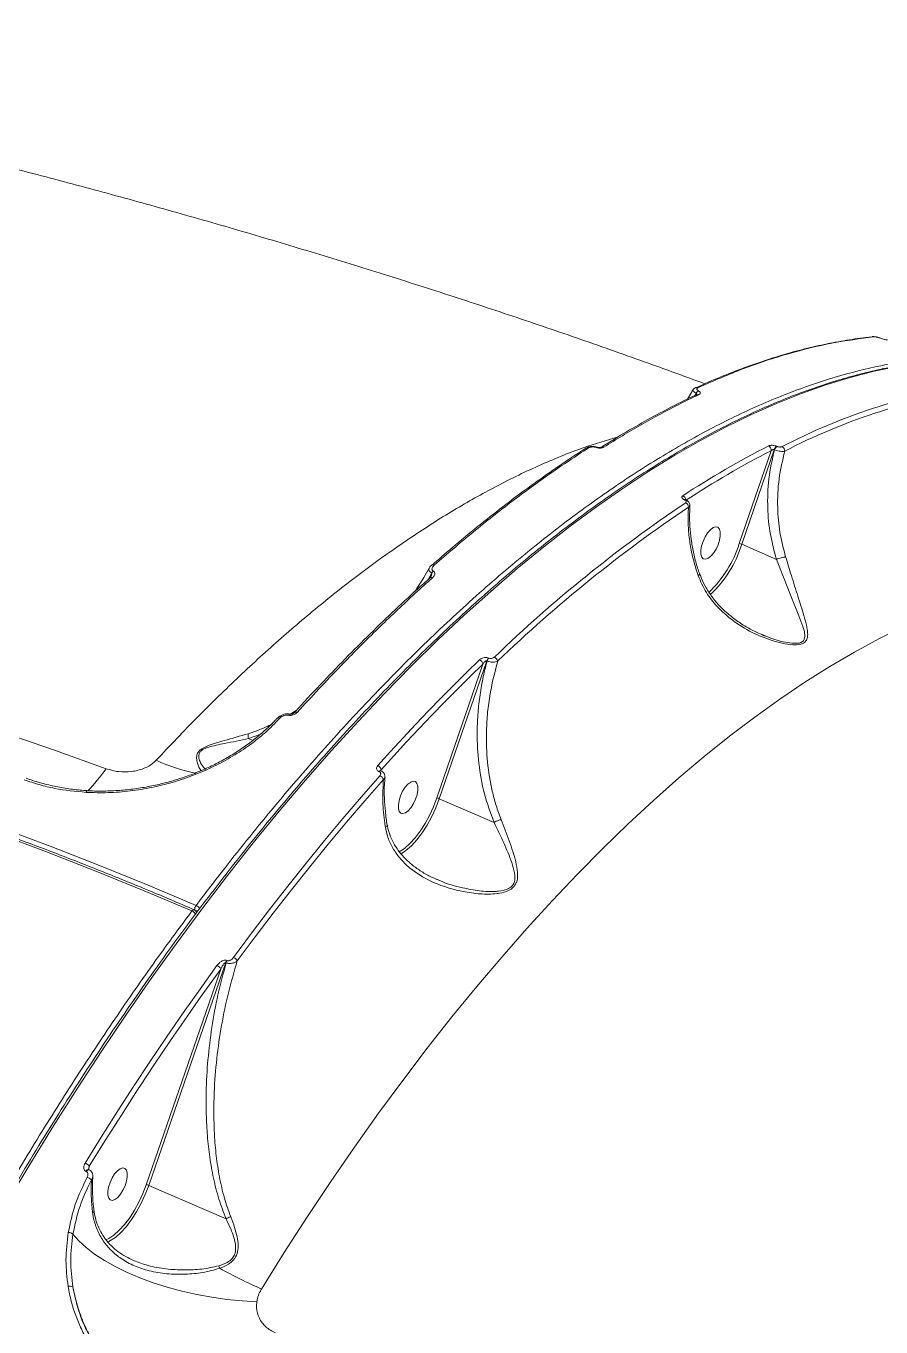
# Model space of a CAD drawing. Header units: millimetres. Extents: x -7151 to 6134, y -5040 to 5562.
# Drawn here: x -1344.5 to -1123.2, y 2844.7 to 3181.6 of the extents above; entities that cross this region are included whole.
import ezdxf

# ---------------------------------------------------------------- set-up
doc = ezdxf.new("R2010")
doc.units = ezdxf.units.MM
doc.layers.add('DIKOM_ОБЪЕКТ', color=7, linetype='Continuous')

msp = doc.modelspace()

# ---------------------------------------------------------------- linework, layer by layer
at = {"layer": 'DIKOM_ОБЪЕКТ', "color": 7, "linetype": 'Continuous', "lineweight": 15}
for p, q in [((-1125.459, 3101.152), (-1125.422, 3101.156)), ((-1123.163, 3100.71), (-1123.17, 3100.713)), ((-1171.838, 3087.327), (-1173.288, 3084.994)), ((-1171.328, 3085.907), (-1171, 3086.524)), ((-1170.876, 3086.151), (-1170.884, 3086.148)), ((-1199.555, 3072.307), (-1199.598, 3072.276)), ((-1150.815, 3071.884), (-1159.199, 3047.382)), ((-1150.749, 3071.855), (-1150.815, 3071.884)), ((-1150.184, 3072.77), (-1150.118, 3072.741)), ((-1159.844, 3047.564), (-1151.612, 3071.623)), ((-1173.994, 3058.867), (-1174.04, 3058.886)), ((-1173.705, 3058.924), (-1173.751, 3058.944)), ((-1150.213, 3043.49), (-1159.199, 3047.382)), ((-1239.509, 3041.961), (-1239.54, 3041.932)), ((-1240.351, 3038.305), (-1239.47, 3039.976)), ((-1154.057, 3024.13), (-1153.132, 3023.716)), ((-1238.142, 2981.705), (-1226.217, 3016.353)), ((-1225.22, 3017.189), (-1237.497, 2981.521)), ((-1225.135, 3017.152), (-1225.22, 3017.189)), ((-1224.768, 3017.941), (-1224.683, 3017.904)), ((-1278.484, 3002.632), (-1278.812, 3002.333)), ((-1276.133, 3003.39), (-1274.539, 3004.329)), ((-1283.942, 2998.12), (-1286.914, 2997.083)), ((-1286.914, 2997.083), (-1285.801, 2996.601)), ((-1253.089, 2988.522), (-1253.116, 2988.534)), ((-1252.611, 2988.747), (-1252.639, 2988.759)), ((-1252.55, 2989.025), (-1252.595, 2988.715)), ((-1328.774, 2983.537), (-1328.77, 2983.537)), ((-1223.335, 2975.388), (-1237.497, 2981.521)), ((-1238.139, 2960.723), (-1237.461, 2960.382)), ((-1313.358, 2881.586), (-1294.06, 2937.415)), ((-1292.774, 2939.083), (-1312.714, 2881.401)), ((-1292.674, 2939.04), (-1292.774, 2939.083)), ((-1292.485, 2939.646), (-1292.384, 2939.602)), ((-1328.88, 2884.993), (-1328.952, 2885.024)), ((-1328.294, 2885.496), (-1328.318, 2885.504)), ((-1328.284, 2885.494), (-1328.294, 2885.496)), ((-1328.222, 2885.464), (-1328.294, 2885.496)), ((-1328.113, 2886.376), (-1328.247, 2885.475)), ((-1292.702, 2872.734), (-1312.714, 2881.401)), ((-1322.987, 2866.88), (-1323.391, 2866.681))]:
    msp.add_line(p, q, dxfattribs=at)
at = {"layer": 'DIKOM_ОБЪЕКТ', "color": 7, "linetype": 'Continuous', "lineweight": 15, "flags": 128}
for points in [[(-1123.17, 3100.713), (-1123.173, 3100.714), (-1123.239, 3100.714)], [(-1118.855, 3093.428), (-1124.951, 3092.169), (-1131.137, 3090.582), (-1137.409, 3088.669), (-1143.76, 3086.431), (-1150.185, 3083.87), (-1156.68, 3080.989), (-1163.237, 3077.789), (-1169.853, 3074.273), (-1176.521, 3070.445), (-1183.236, 3066.307), (-1189.991, 3061.863), (-1196.783, 3057.117), (-1203.604, 3052.073), (-1210.448, 3046.734), (-1217.311, 3041.106), (-1224.186, 3035.193), (-1231.068, 3029.001), (-1237.951, 3022.534), (-1244.828, 3015.797), (-1251.695, 3008.798), (-1258.545, 3001.54), (-1265.373, 2994.032), (-1272.173, 2986.278), (-1278.939, 2978.286), (-1285.665, 2970.061), (-1292.346, 2961.612), (-1298.976, 2952.945), (-1305.55, 2944.067), (-1312.062, 2934.987), (-1318.507, 2925.71), (-1324.878, 2916.247), (-1331.172, 2906.604), (-1337.381, 2896.789), (-1343.503, 2886.811), (-1349.53, 2876.678)], [(-1171.165, 3087.934), (-1171.124, 3087.956), (-1171.11, 3087.962)], [(-1196.891, 3072.437), (-1196.793, 3072.508), (-1196.708, 3072.524), (-1196.693, 3072.521)], [(-1164.953, 3048.479), (-1164.762, 3049.612), (-1164.775, 3050.591), (-1164.991, 3051.337), (-1165.393, 3051.79), (-1165.948, 3051.912), (-1166.612, 3051.693), (-1167.329, 3051.153), (-1168.043, 3050.333), (-1168.695, 3049.302), (-1169.233, 3048.141), (-1169.613, 3046.946), (-1169.804, 3045.813), (-1169.791, 3044.833), (-1169.575, 3044.087), (-1169.173, 3043.635), (-1168.618, 3043.513), (-1167.954, 3043.731), (-1167.237, 3044.272), (-1166.523, 3045.091), (-1165.871, 3046.123), (-1165.333, 3047.283), (-1164.953, 3048.479)], [(-1522.618, 3043.538), (-1507.806, 3040.635), (-1493.055, 3037.574), (-1478.374, 3034.358), (-1463.771, 3030.989), (-1449.254, 3027.467), (-1434.83, 3023.796), (-1420.508, 3019.976), (-1406.295, 3016.011), (-1392.2, 3011.902), (-1378.23, 3007.652), (-1364.393, 3003.263), (-1350.696, 2998.737), (-1337.147, 2994.077), (-1323.753, 2989.286)], [(-1153.132, 3023.716), (-1151.717, 3023.082), (-1148.99, 3022.24), (-1146.281, 3021.752), (-1144.277, 3021.823), (-1143.923, 3021.93), (-1143.234, 3022.388), (-1143.101, 3022.568), (-1142.845, 3023.5), (-1142.98, 3024.771), (-1143.368, 3026.135), (-1144.402, 3028.898), (-1146.346, 3033.645), (-1148.438, 3038.841), (-1150.21, 3043.489), (-1150.211, 3043.49), (-1150.211, 3043.49)], [(-1301.532, 2952.455), (-1313.884, 2957.683), (-1326.436, 2962.783), (-1339.18, 2967.752), (-1352.107, 2972.586), (-1365.208, 2977.283), (-1378.476, 2981.839), (-1391.901, 2986.252), (-1405.475, 2990.518), (-1419.189, 2994.635), (-1433.033, 2998.6), (-1446.999, 3002.41), (-1461.077, 3006.063), (-1475.259, 3009.556), (-1489.535, 3012.887), (-1503.895, 3016.055), (-1518.33, 3019.056), (-1532.832, 3021.89), (-1547.39, 3024.553), (-1561.994, 3027.045), (-1570.682, 3028.443)], [(-1570.466, 3030.126), (-1561.694, 3028.715), (-1547.045, 3026.216), (-1532.444, 3023.544), (-1517.899, 3020.702), (-1503.42, 3017.692), (-1489.016, 3014.515), (-1474.697, 3011.173), (-1460.473, 3007.669), (-1446.352, 3004.005), (-1432.344, 3000.184), (-1418.458, 2996.207), (-1404.703, 2992.078), (-1391.088, 2987.799), (-1377.623, 2983.373), (-1364.315, 2978.803), (-1351.174, 2974.092), (-1338.208, 2969.243), (-1325.426, 2964.259), (-1312.836, 2959.143), (-1300.446, 2953.9)], [(-1117.402, 3026.007), (-1123.68, 3022.894), (-1130.016, 3019.465), (-1136.403, 3015.722), (-1142.836, 3011.669), (-1149.307, 3007.31), (-1155.812, 3002.649), (-1162.344, 2997.69), (-1168.896, 2992.439), (-1175.464, 2986.899), (-1182.041, 2981.076), (-1188.621, 2974.975), (-1195.197, 2968.602), (-1201.763, 2961.963), (-1208.314, 2955.065), (-1214.844, 2947.913), (-1221.345, 2940.514), (-1227.813, 2932.875), (-1234.241, 2925.004), (-1240.623, 2916.906), (-1246.953, 2908.591), (-1253.226, 2900.066), (-1259.435, 2891.339), (-1265.575, 2882.417), (-1271.64, 2873.309), (-1277.624, 2864.024), (-1283.522, 2854.571)], [(-1253.453, 2990.077), (-1250.169, 2993.708), (-1246.879, 2997.281), (-1243.584, 3000.796), (-1240.285, 3004.252), (-1236.982, 3007.648), (-1233.676, 3010.983), (-1230.367, 3014.258), (-1227.057, 3017.471)], [(-1226.217, 3016.353), (-1229.519, 3013.148), (-1232.82, 3009.881), (-1236.118, 3006.553), (-1239.413, 3003.166), (-1242.705, 2999.718), (-1245.992, 2996.212), (-1249.274, 2992.647), (-1252.55, 2989.025)], [(-1279.48, 3002.316), (-1279.513, 3002.274), (-1279.513, 3002.274)], [(-1278.484, 3002.632), (-1278.628, 3002.715), (-1278.763, 3002.765), (-1278.883, 3002.779), (-1278.982, 3002.757), (-1279.02, 3002.735)], [(-1276.494, 3003.13), (-1276.375, 3003.291), (-1276.261, 3003.382), (-1276.16, 3003.396), (-1276.16, 3003.396)], [(-1290.773, 2940.409), (-1286.119, 2946.677), (-1281.437, 2952.839), (-1276.728, 2958.893), (-1271.995, 2964.837), (-1267.24, 2970.669), (-1262.464, 2976.385), (-1257.669, 2981.983), (-1252.858, 2987.462)], [(-1251.96, 2986.465), (-1256.76, 2980.999), (-1261.544, 2975.412), (-1266.31, 2969.709), (-1271.055, 2963.89), (-1275.777, 2957.959), (-1280.476, 2951.918), (-1285.147, 2945.77), (-1289.791, 2939.516)], [(-1243.252, 2982.618), (-1243.061, 2983.751), (-1243.074, 2984.731), (-1243.29, 2985.477), (-1243.692, 2985.929), (-1244.247, 2986.051), (-1244.91, 2985.833), (-1245.628, 2985.292), (-1246.342, 2984.473), (-1246.994, 2983.441), (-1247.532, 2982.281), (-1247.912, 2981.086), (-1248.103, 2979.952), (-1248.09, 2978.973), (-1247.874, 2978.227), (-1247.472, 2977.775), (-1246.917, 2977.653), (-1246.253, 2977.871), (-1245.536, 2978.411), (-1244.822, 2979.231), (-1244.169, 2980.262), (-1243.632, 2981.423), (-1243.252, 2982.618)], [(-1328.938, 2983.155), (-1328.907, 2983.294), (-1328.872, 2983.404), (-1328.837, 2983.484), (-1328.801, 2983.528), (-1328.774, 2983.537)], [(-1247.883, 2967.744), (-1247.879, 2967.747), (-1246.52, 2968.664), (-1245.139, 2969.89), (-1243.768, 2971.395), (-1242.44, 2973.145), (-1241.185, 2975.098), (-1240.033, 2977.209), (-1239.011, 2979.429), (-1238.142, 2981.705)], [(-1237.497, 2981.521), (-1238.393, 2979.173), (-1239.448, 2976.884), (-1240.636, 2974.707), (-1241.93, 2972.693), (-1243.299, 2970.888), (-1244.713, 2969.336), (-1246.137, 2968.073), (-1247.43, 2967.189)], [(-1300.974, 2952.781), (-1301.01, 2952.792), (-1301.102, 2952.792), (-1301.204, 2952.757), (-1301.312, 2952.687), (-1301.423, 2952.585), (-1301.532, 2952.455)], [(-1329.196, 2887.184), (-1325.057, 2893.857), (-1320.878, 2900.456), (-1316.661, 2906.978), (-1312.408, 2913.42), (-1308.12, 2919.78), (-1303.798, 2926.056), (-1299.445, 2932.245), (-1295.062, 2938.344)], [(-1294.06, 2937.415), (-1298.432, 2931.33), (-1299.725, 2929.506)], [(-1299.725, 2929.506), (-1302.775, 2925.156), (-1307.086, 2918.895), (-1311.364, 2912.55), (-1314.858, 2907.268)], [(-1314.858, 2907.268), (-1315.608, 2906.123), (-1319.814, 2899.617), (-1323.983, 2893.034), (-1328.113, 2886.376)], [(-1328.318, 2885.504), (-1328.344, 2885.51), (-1328.484, 2885.49), (-1328.64, 2885.397), (-1328.8, 2885.237), (-1328.952, 2885.024)], [(-1328.223, 2885.465), (-1328.272, 2885.479), (-1328.412, 2885.459), (-1328.568, 2885.366), (-1328.728, 2885.206), (-1328.88, 2884.993)], [(-1318.468, 2882.498), (-1318.277, 2883.631), (-1318.29, 2884.61), (-1318.506, 2885.356), (-1318.908, 2885.809), (-1319.463, 2885.931), (-1320.127, 2885.712), (-1320.844, 2885.172), (-1321.558, 2884.352), (-1322.211, 2883.321), (-1322.749, 2882.16), (-1323.129, 2880.965), (-1323.32, 2879.832), (-1323.307, 2878.853), (-1323.09, 2878.107), (-1322.688, 2877.654), (-1322.133, 2877.532), (-1321.47, 2877.75), (-1320.752, 2878.291), (-1320.038, 2879.11), (-1319.386, 2880.142), (-1318.848, 2881.302), (-1318.468, 2882.498)], [(-1323.802, 2867.27), (-1323.095, 2867.627), (-1321.735, 2868.544), (-1320.354, 2869.77), (-1318.984, 2871.275), (-1317.656, 2873.025), (-1316.401, 2874.979), (-1315.249, 2877.09), (-1314.227, 2879.31), (-1313.358, 2881.586)], [(-1312.714, 2881.401), (-1313.61, 2879.053), (-1314.664, 2876.764), (-1315.852, 2874.587), (-1317.146, 2872.572), (-1318.516, 2870.768), (-1319.93, 2869.216), (-1321.354, 2867.952), (-1322.755, 2867.006), (-1322.987, 2866.88)], [(-1284.743, 2851.274), (-1288.57, 2851.485), (-1292.463, 2851.869), (-1296.384, 2852.423), (-1300.293, 2853.139), (-1304.152, 2854.011), (-1307.924, 2855.031), (-1311.571, 2856.189), (-1315.056, 2857.472), (-1318.347, 2858.87), (-1321.409, 2860.366), (-1324.212, 2861.948), (-1326.73, 2863.599), (-1328.938, 2865.302), (-1330.812, 2867.042), (-1332.336, 2868.801)]]:
    msp.add_lwpolyline(points, dxfattribs=at)
at = {"layer": 'DIKOM_ОБЪЕКТ', "color": 7, "linetype": 'Continuous', "lineweight": 15}
for centre, radius, start, end in [((-1125.34, 3100.381), 0.78, 66.62928, 96.06712), ((-1170.819, 3087.295), 0.728, 65.12313, 113.55085), ((-1169.932, 3085.96), 1.208, 112.46626, 152.16398), ((-1170.577, 3085.491), 0.724, 64.99959, 115.61815), ((-1076.668, 2934.409), 155.924, 98.87053, 117.53658), ((-1076.156, 2933.522), 155.588, 98.87095, 117.53617), ((-1199.207, 3071.72), 0.683, 63.23596, 120.67946), ((-1195.252, 3071.928), 0.681, 63.17273, 121.29123), ((-1040.475, 2855.314), 244.604, 117.19761, 123.20932), ((-1152.779, 3071.805), 1.181, 351.14733, 64.68739), ((-1149.267, 3071.45), 1.607, 124.76286, 164.31658), ((-1149.2, 3071.42), 1.609, 124.79462, 164.29939), ((-1149.262, 3071.602), 1.182, 354.30311, 64.55898), ((-1040.071, 2854.566), 244.039, 117.19765, 123.20895), ((-1174.971, 3058.833), 1.251, 4.57464, 65.07743), ((-1173.843, 3058.65), 0.308, 72.10866, 129.82569), ((-1173.796, 3058.627), 0.311, 73.18673, 129.5608), ((-971.971, 2757.446), 362.106, 123.85956, 133.93713), ((-971.718, 2756.987), 361.268, 123.85894, 133.9376), ((-1174.245, 3057.009), 1.247, 359.0385, 65.20201), ((-1188.772, 3056.833), 30.376, 313.90237, 342.23412), ((-1187.812, 3056.187), 29.937, 313.09921, 342.89586), ((-1160.11, 3045.391), 2.19, 65.41274, 83.03768), ((-1239.14, 3041.454), 0.627, 60.12162, 125.97134), ((-1239.59, 3038.193), 0.608, 59.15215, 129.3033), ((-1238.165, 3039.171), 1.533, 125.00004, 148.33361), ((-1223.791, 3016.899), 1.418, 9.5687, 66.5074), ((-1227.602, 3016.186), 1.396, 6.86966, 66.97956), ((-1223.37, 3016.588), 1.946, 135.95179, 161.99247), ((-1223.282, 3016.549), 1.949, 135.96953, 161.97474), ((-1279.134, 3001.844), 0.586, 56.65941, 126.24258), ((-1274.639, 3003.393), 0.572, 56.30336, 129.76416), ((-1292.072, 3031.186), 43.9, 244.76142, 258.90269), ((-1361.759, 3015.882), 46.388, 315.66212, 325.01576), ((-1254.032, 2988.667), 1.524, 13.56565, 67.67753), ((-1252.713, 2988.298), 0.466, 80.41165, 149.60344), ((-1252.683, 2988.281), 0.472, 81.62297, 149.27692), ((-1253.469, 2986.008), 1.577, 16.8442, 67.2074), ((-1238.426, 2979.493), 2.231, 65.40484, 82.69878), ((-1302.202, 2950.771), 1.813, 23.90815, 68.27926), ((-1301.371, 2951.863), 1, 15.10672, 66.6405), ((-1298.921, 2952.72), 1.928, 142.28117, 180.12346), ((-1300.402, 2953.731), 1.231, 259.99656, 297.50363), ((-1301.113, 2952.226), 1.801, 23.57791, 68.25607), ((-1301.009, 2951.96), 0.626, 353.66009, 15.13732), ((-1295.758, 2936.588), 1.889, 25.94971, 68.36259), ((-1290.724, 2938.383), 2.167, 144.35383, 161.14482), ((-1290.615, 2938.334), 2.177, 144.36756, 161.07291), ((-1291.505, 2938.618), 1.935, 27.6592, 67.77127), ((-1330.16, 2884.76), 2.609, 38.28575, 68.30205), ((-1329.435, 2881.122), 2.522, 41.86551, 71.94146), ((-1313.658, 2879.336), 2.27, 65.42738, 82.41884), ((-1333.486, 2867.39), 1.821, 50.81338, 91.78803), ((-1305.209, 2855.945), 11.581, 20.12297, 23.63701), ((-1234.075, 2967.943), 123.686, 240.84329, 246.43565), ((-1333.095, 2853.895), 1.403, 59.05132, 110.91856)]:
    msp.add_arc(centre, radius, start, end, dxfattribs=at)
for points, knots in [([(-1168.782, 3088.952), (-1172.914, 3090.471), (-1182.826, 3094.116), (-1198.66, 3099.699), (-1216.243, 3105.723), (-1233.916, 3111.572), (-1251.67, 3117.251), (-1269.503, 3122.762), (-1287.412, 3128.103), (-1305.393, 3133.276), (-1323.442, 3138.281), (-1341.558, 3143.119), (-1359.736, 3147.788), (-1377.974, 3152.291), (-1396.267, 3156.626), (-1414.614, 3160.793), (-1433.01, 3164.794), (-1451.453, 3168.627), (-1469.939, 3172.293), (-1488.466, 3175.787), (-1505.693, 3178.891), (-1516.76, 3180.753), (-1521.625, 3181.571)], [0, 0, 0, 0, 0.0371357, 0.0890967, 0.1409468, 0.192692, 0.2443376, 0.2958894, 0.3473532, 0.3987341, 0.4500385, 0.5012721, 0.5524407, 0.6035492, 0.6546049, 0.7056116, 0.7565756, 0.8075032, 0.8583988, 0.9092684, 0.9601175, 1, 1, 1, 1]), ([(-1125.447, 3101.068), (-1125.991, 3101.02), (-1128.4, 3100.807), (-1132.766, 3100.13), (-1138.545, 3099.032), (-1144.417, 3097.619), (-1150.367, 3095.916), (-1156.39, 3093.924), (-1162.485, 3091.624), (-1167.299, 3089.652), (-1170.099, 3088.349), (-1170.826, 3088.011)], [0, 0, 0, 0, 0.0380128, 0.1685195, 0.2992045, 0.4300336, 0.5609693, 0.6919725, 0.8230067, 0.9540256, 1, 1, 1, 1]), ([(-1125.031, 3101.097), (-1128.633, 3100.626), (-1135.837, 3099.684), (-1147.087, 3096.873), (-1158.621, 3093.117), (-1166.549, 3089.676), (-1170.512, 3087.956)], [0, 0, 0, 0, 0.2485973, 0.4971931, 0.7485961, 1, 1, 1, 1]), ([(-1123.17, 3100.711), (-1123.2, 3100.723), (-1123.448, 3100.824), (-1123.979, 3100.988), (-1124.716, 3101.136), (-1125.153, 3101.203), (-1125.399, 3101.154), (-1125.422, 3101.149)], [0, 0, 0, 0, 0.0398546, 0.3355363, 0.6308762, 0.9655451, 1, 1, 1, 1]), ([(-1123.239, 3100.714), (-1123.396, 3100.77), (-1123.709, 3100.883), (-1124.205, 3101.012), (-1124.647, 3101.092), (-1124.907, 3101.107), (-1125.012, 3101.098), (-1125.031, 3101.097)], [0, 0, 0, 0, 0.2364112, 0.472952, 0.7098646, 0.9468623, 1, 1, 1, 1]), ([(-1121.458, 3100.327), (-1121.477, 3100.326), (-1121.581, 3100.318), (-1121.84, 3100.336), (-1122.28, 3100.416), (-1122.772, 3100.545), (-1123.084, 3100.657), (-1123.239, 3100.714)], [0, 0, 0, 0, 0.0545769, 0.2913257, 0.527865, 0.7639688, 1, 1, 1, 1]), ([(-1300.446, 2953.9), (-1297.958, 2957.166), (-1291.256, 2965.967), (-1280.18, 2979.65), (-1267.222, 2994.694), (-1254.031, 3008.971), (-1240.649, 3022.415), (-1227.117, 3034.951), (-1213.733, 3046.307), (-1200.54, 3056.47), (-1187.575, 3065.454), (-1174.627, 3073.409), (-1161.743, 3080.257), (-1148.968, 3085.953), (-1136.589, 3090.358), (-1124.625, 3093.528), (-1113.146, 3095.366), (-1104.849, 3096.132), (-1100.53, 3095.889), (-1099.772, 3095.847)], [0, 0, 0, 0, 0.0369366, 0.0995097, 0.162131, 0.2247044, 0.2890949, 0.3535379, 0.4179286, 0.4805017, 0.5431232, 0.6056961, 0.6700866, 0.73453, 0.7989206, 0.8614936, 0.9241148, 0.986688, 1, 1, 1, 1]), ([(-1098.805, 3095.281), (-1099.222, 3095.293), (-1101.429, 3095.354), (-1105.524, 3095.174), (-1111.088, 3094.728), (-1116.752, 3093.962), (-1122.501, 3092.907), (-1128.333, 3091.556), (-1134.243, 3089.912), (-1140.226, 3087.977), (-1146.278, 3085.75), (-1152.394, 3083.235), (-1158.569, 3080.433), (-1164.799, 3077.346), (-1171.079, 3073.977), (-1177.403, 3070.329), (-1183.769, 3066.404), (-1190.169, 3062.205), (-1196.6, 3057.736), (-1203.057, 3053.001), (-1209.535, 3048.001), (-1216.03, 3042.743), (-1222.535, 3037.229), (-1229.047, 3031.464), (-1235.561, 3025.452), (-1242.072, 3019.197), (-1248.575, 3012.705), (-1255.065, 3005.98), (-1261.537, 2999.028), (-1267.987, 2991.854), (-1274.41, 2984.462), (-1280.8, 2976.859), (-1287.154, 2969.05), (-1293.466, 2961.041), (-1299.732, 2952.839), (-1305.947, 2944.449), (-1312.107, 2935.878), (-1318.206, 2927.131), (-1324.24, 2918.217), (-1330.205, 2909.14), (-1336.097, 2899.909), (-1341.91, 2890.53), (-1347.641, 2881.011), (-1353.284, 2871.357), (-1358.837, 2861.578), (-1364.294, 2851.678), (-1369.062, 2842.782), (-1371.984, 2837.164), (-1373.152, 2834.917)], [0, 0, 0, 0, 0.0051793, 0.02739, 0.0496129, 0.0718476, 0.094093, 0.1163478, 0.1386107, 0.1608805, 0.1831557, 0.2054353, 0.2277184, 0.2500037, 0.2722902, 0.294578, 0.3168663, 0.3391542, 0.3614419, 0.3837289, 0.4060148, 0.4283, 0.4505842, 0.4728673, 0.4951492, 0.5174302, 0.5397103, 0.561989, 0.5842668, 0.6065436, 0.6288197, 0.6510948, 0.6733689, 0.6956427, 0.7179155, 0.7401876, 0.7624589, 0.7847299, 0.8070003, 0.8292702, 0.8515396, 0.8738085, 0.8960771, 0.9183452, 0.9406133, 0.9628808, 0.9851483, 1, 1, 1, 1]), ([(-1170.88, 3086.116), (-1171.69, 3085.743), (-1174.566, 3084.417), (-1179.558, 3081.846), (-1185.846, 3078.398), (-1191.195, 3075.275), (-1194.458, 3073.205), (-1195.602, 3072.479)], [0, 0, 0, 0, 0.0999813, 0.3550033, 0.6094445, 0.8631294, 1, 1, 1, 1]), ([(-1170.271, 3086.147), (-1170.629, 3085.978), (-1172.416, 3085.132), (-1177.379, 3082.681), (-1185.222, 3078.493), (-1191.702, 3074.523), (-1194.945, 3072.536)], [0, 0, 0, 0, 0.044142, 0.2207138, 0.6100136, 1, 1, 1, 1]), ([(-1171, 3086.524), (-1171.036, 3086.543), (-1171.244, 3086.652), (-1171.578, 3086.861), (-1171.835, 3087.12), (-1171.922, 3087.283), (-1171.842, 3087.328), (-1171.841, 3087.329)], [0, 0, 0, 0, 0.0572367, 0.3368745, 0.642472, 0.9942845, 1, 1, 1, 1]), ([(-1171.104, 3087.952), (-1171.158, 3087.93), (-1171.382, 3087.84), (-1171.654, 3087.643), (-1171.781, 3087.394), (-1171.817, 3087.323)], [0, 0, 0, 0, 0.1850947, 0.767402, 1, 1, 1, 1]), ([(-1171.035, 3085.961), (-1170.998, 3086.039), (-1170.932, 3086.178), (-1170.912, 3086.354), (-1170.942, 3086.455), (-1170.973, 3086.501), (-1170.993, 3086.517), (-1171, 3086.524)], [0, 0, 0, 0, 0.4113505, 0.7304235, 0.8792049, 0.9523069, 1, 1, 1, 1]), ([(-1170.512, 3087.956), (-1170.629, 3087.884), (-1170.833, 3087.758), (-1170.862, 3087.514), (-1170.73, 3087.298), (-1170.54, 3087.155), (-1170.415, 3087.088), (-1170.394, 3087.076)], [0, 0, 0, 0, 0.3277303, 0.5739023, 0.779689, 0.9628221, 1, 1, 1, 1]), ([(-1170.394, 3087.076), (-1170.368, 3087.062), (-1170.235, 3086.991), (-1170.037, 3086.837), (-1169.905, 3086.608), (-1169.943, 3086.353), (-1170.154, 3086.22), (-1170.271, 3086.147)], [0, 0, 0, 0, 0.04404606, 0.22458506, 0.43380175, 0.68751965, 1, 1, 1, 1]), ([(-1310.791, 2991.477), (-1307.212, 2995.256), (-1300.049, 3002.819), (-1289.255, 3013.324), (-1278.456, 3023.182), (-1267.531, 3032.43), (-1256.503, 3041.022), (-1245.399, 3048.904), (-1234.397, 3055.939), (-1223.165, 3062.322), (-1211.751, 3067.873), (-1200.941, 3072.31), (-1194.192, 3074.319), (-1191.193, 3075.212)], [0, 0, 0, 0, 0.0878499, 0.1758059, 0.2637614, 0.3516119, 0.4430651, 0.5346372, 0.6262086, 0.7176613, 0.8183039, 0.9192667, 1, 1, 1, 1]), ([(-1199.564, 3072.234), (-1200.268, 3071.79), (-1203.104, 3070.003), (-1208.11, 3066.593), (-1214.574, 3062.004), (-1221.069, 3057.13), (-1227.584, 3051.992), (-1233.733, 3046.933), (-1237.713, 3043.469), (-1239.512, 3041.902)], [0, 0, 0, 0, 0.0536047, 0.2159057, 0.3783201, 0.5408109, 0.7033399, 0.8658624, 1, 1, 1, 1]), ([(-1198.9, 3072.329), (-1202.182, 3070.171), (-1208.745, 3065.855), (-1218.706, 3058.544), (-1228.735, 3050.676), (-1235.464, 3044.89), (-1238.828, 3041.998)], [0, 0, 0, 0, 0.2490996, 0.4981981, 0.7490992, 1, 1, 1, 1]), ([(-1196.694, 3072.517), (-1196.715, 3072.525), (-1196.987, 3072.633), (-1197.598, 3072.729), (-1198.463, 3072.711), (-1199.133, 3072.569), (-1199.447, 3072.35), (-1199.539, 3072.285)], [0, 0, 0, 0, 0.0229773, 0.2951301, 0.5738368, 0.8739788, 1, 1, 1, 1]), ([(-1196.891, 3072.437), (-1197.048, 3072.48), (-1197.363, 3072.566), (-1197.877, 3072.596), (-1198.369, 3072.547), (-1198.708, 3072.441), (-1198.859, 3072.353), (-1198.9, 3072.329)], [0, 0, 0, 0, 0.21686006, 0.43350428, 0.66197809, 0.90810222, 1, 1, 1, 1]), ([(-1194.945, 3072.536), (-1194.984, 3072.513), (-1195.129, 3072.429), (-1195.454, 3072.329), (-1195.929, 3072.282), (-1196.43, 3072.311), (-1196.737, 3072.395), (-1196.891, 3072.437)], [0, 0, 0, 0, 0.0918512, 0.3355995, 0.5630793, 0.7814936, 1, 1, 1, 1]), ([(-1195.605, 3072.509), (-1195.603, 3072.511), (-1195.591, 3072.52), (-1195.653, 3072.486), (-1195.795, 3072.45), (-1196.02, 3072.423), (-1196.284, 3072.432), (-1196.522, 3072.469), (-1196.641, 3072.506), (-1196.69, 3072.522)], [0, 0, 0, 0, 0.0441616, 0.2010774, 0.3578014, 0.5414754, 0.7277637, 0.8879319, 1, 1, 1, 1]), ([(-1152.274, 3072.873), (-1152.189, 3072.908), (-1152.001, 3072.986), (-1151.592, 3073.036), (-1151.11, 3073.018), (-1150.613, 3072.931), (-1150.327, 3072.823), (-1150.184, 3072.77)], [0, 0, 0, 0, 0.1741393, 0.3896007, 0.5957749, 0.7978684, 1, 1, 1, 1]), ([(-1150.815, 3071.884), (-1150.855, 3071.897), (-1150.903, 3071.913), (-1151.014, 3071.922), (-1151.15, 3071.909), (-1151.334, 3071.843), (-1151.494, 3071.744), (-1151.575, 3071.661), (-1151.612, 3071.623)], [0, 0, 0, 0, 0.1445719, 0.1755648, 0.3627092, 0.5710927, 0.8047383, 1, 1, 1, 1]), ([(-1150.118, 3072.741), (-1150.024, 3072.706), (-1149.835, 3072.635), (-1149.509, 3072.577), (-1149.195, 3072.566), (-1148.931, 3072.598), (-1148.809, 3072.648), (-1148.754, 3072.67)], [0, 0, 0, 0, 0.20392, 0.407931, 0.6134575, 0.8265562, 1, 1, 1, 1]), ([(-1150.213, 3043.49), (-1150.797, 3045.631), (-1151.979, 3049.963), (-1152.623, 3056.991), (-1152.406, 3064.404), (-1151.306, 3069.349), (-1150.749, 3071.855)], [0, 0, 0, 0, 0.23289087, 0.47130522, 0.73197318, 1, 1, 1, 1]), ([(-1148.086, 3071.485), (-1148.188, 3071.467), (-1148.417, 3071.425), (-1148.925, 3071.436), (-1149.538, 3071.515), (-1150.18, 3071.657), (-1150.559, 3071.789), (-1150.749, 3071.855)], [0, 0, 0, 0, 0.1700308, 0.3807889, 0.5867344, 0.7931386, 1, 1, 1, 1]), ([(-1148.086, 3071.485), (-1148.641, 3069.122), (-1149.768, 3064.327), (-1150.054, 3057.211), (-1149.495, 3050.384), (-1148.403, 3046.237), (-1147.851, 3044.14)], [0, 0, 0, 0, 0.2625615, 0.5326656, 0.7636498, 1, 1, 1, 1]), ([(-1174.04, 3058.886), (-1174.127, 3058.928), (-1174.346, 3059.035), (-1174.595, 3059.251), (-1174.72, 3059.511), (-1174.684, 3059.766), (-1174.524, 3059.901), (-1174.444, 3059.968)], [0, 0, 0, 0, 0.1407383, 0.3552966, 0.5700438, 0.784949, 1, 1, 1, 1]), ([(-1173.722, 3058.141), (-1173.669, 3058.186), (-1173.562, 3058.276), (-1173.538, 3058.448), (-1173.621, 3058.622), (-1173.788, 3058.767), (-1173.935, 3058.838), (-1173.994, 3058.867)], [0, 0, 0, 0, 0.2143242, 0.428464, 0.6429408, 0.8577703, 1, 1, 1, 1]), ([(-1173.747, 3058.944), (-1173.781, 3058.959), (-1173.858, 3058.994), (-1173.908, 3059.032), (-1173.908, 3059.032), (-1173.908, 3059.032)], [0, 0, 0, 0, 0.3336326, 0.7480799, 1, 1, 1, 1]), ([(-1172.671, 3057.465), (-1172.674, 3057.62), (-1172.681, 3057.925), (-1172.903, 3058.334), (-1173.233, 3058.684), (-1173.542, 3058.838), (-1173.706, 3058.92)], [0, 0, 0, 0, 0.2385795, 0.4690923, 0.7162999, 1, 1, 1, 1]), ([(-1170.503, 3039.285), (-1171.128, 3041.32), (-1172.147, 3044.634), (-1172.861, 3049.263), (-1173.168, 3053.156), (-1173.055, 3055.695), (-1172.998, 3056.988)], [0, 0, 0, 0, 0.3422116, 0.5572619, 0.7746115, 1, 1, 1, 1]), ([(-1172.692, 3057.445), (-1172.695, 3057.381), (-1172.703, 3057.21), (-1172.885, 3057.073), (-1172.998, 3056.988)], [0, 0, 0, 0, 0.3761336, 1, 1, 1, 1]), ([(-1170.09, 3039.667), (-1170.276, 3040.189), (-1170.849, 3041.798), (-1171.555, 3044.541), (-1172.215, 3047.87), (-1172.608, 3051.197), (-1172.766, 3054.408), (-1172.661, 3056.457), (-1172.61, 3057.44)], [0, 0, 0, 0, 0.0878594, 0.2709781, 0.4556399, 0.6415039, 0.8281412, 1, 1, 1, 1]), ([(-1239.501, 3041.953), (-1239.572, 3041.895), (-1239.821, 3041.692), (-1239.987, 3041.425), (-1240.107, 3041.234)], [0, 0, 0, 0, 0.2847665, 1, 1, 1, 1]), ([(-1238.828, 3041.998), (-1239.031, 3041.783), (-1239.331, 3041.466), (-1239.425, 3040.998), (-1239.352, 3040.709), (-1239.198, 3040.525), (-1239.081, 3040.45), (-1239.045, 3040.427)], [0, 0, 0, 0, 0.4385652, 0.6487015, 0.8192718, 0.9451846, 1, 1, 1, 1]), ([(-1147.851, 3044.14), (-1147.35, 3042.509), (-1146.26, 3038.955), (-1144.648, 3033.843), (-1143.263, 3029.504), (-1142.442, 3026.519), (-1142.127, 3024.669), (-1142.115, 3023.389), (-1142.488, 3022.309), (-1143.218, 3021.75), (-1144.364, 3021.371), (-1146.122, 3021.287), (-1148.763, 3021.71), (-1152.56, 3022.771), (-1157.289, 3024.811), (-1162.012, 3027.859), (-1165.715, 3031.288), (-1168.595, 3034.872), (-1169.85, 3037.775), (-1170.503, 3039.285)], [0, 0, 0, 0, 0.0790198, 0.1721786, 0.2680582, 0.3287303, 0.361058, 0.3938991, 0.4223307, 0.4513181, 0.4599431, 0.498991, 0.5446047, 0.5914336, 0.6876199, 0.7865793, 0.8546756, 0.9244456, 1, 1, 1, 1]), ([(-1150.211, 3043.49), (-1150.211, 3043.49), (-1150.212, 3043.49), (-1150.212, 3043.49), (-1150.213, 3043.49), (-1150.213, 3043.49)], [0, 0, 0, 0, 0.3980873, 0.8914128, 1, 1, 1, 1]), ([(-1147.851, 3044.14), (-1147.902, 3044.134), (-1148.053, 3044.117), (-1148.411, 3044.052), (-1148.957, 3043.919), (-1149.617, 3043.718), (-1150.013, 3043.566), (-1150.211, 3043.49)], [0, 0, 0, 0, 0.087319, 0.2536206, 0.5024321, 0.751188, 1, 1, 1, 1]), ([(-1239.961, 3038.649), (-1240.48, 3038.193), (-1243.176, 3035.822), (-1248.048, 3031.294), (-1254.563, 3025.068), (-1261.053, 3018.604), (-1267.521, 3011.899), (-1272.168, 3006.966), (-1274.654, 3004.202), (-1274.995, 3003.823)], [0, 0, 0, 0, 0.0443292, 0.2304303, 0.4160769, 0.6010555, 0.7856153, 0.9706051, 1, 1, 1, 1]), ([(-1239.278, 3038.715), (-1239.654, 3038.378), (-1241.536, 3036.694), (-1246.433, 3032.224), (-1253.967, 3025.049), (-1263.779, 3015.23), (-1270.548, 3007.935), (-1274.321, 3003.869)], [0, 0, 0, 0, 0.0321576, 0.160792, 0.4182852, 0.6757751, 1, 1, 1, 1]), ([(-1240.092, 3041.193), (-1240.548, 3040.394), (-1241.744, 3038.303), (-1243.094, 3036.297), (-1243.929, 3035.056)], [0, 0, 0, 0, 0.3817337, 1, 1, 1, 1]), ([(-1239.47, 3039.976), (-1239.531, 3040.011), (-1239.728, 3040.126), (-1240.015, 3040.366), (-1240.217, 3040.7), (-1240.268, 3041.002), (-1240.138, 3041.149), (-1240.097, 3041.196)], [0, 0, 0, 0, 0.0920429, 0.2983487, 0.5602726, 0.8602683, 1, 1, 1, 1]), ([(-1239.714, 3038.97), (-1239.716, 3038.967), (-1239.727, 3038.939), (-1239.809, 3038.811), (-1239.933, 3038.708), (-1239.97, 3038.677)], [0, 0, 0, 0, 0.0784247, 0.7188394, 1, 1, 1, 1]), ([(-1239.722, 3038.974), (-1239.696, 3039.018), (-1239.592, 3039.191), (-1239.488, 3039.467), (-1239.419, 3039.743), (-1239.42, 3039.909), (-1239.46, 3039.962), (-1239.47, 3039.976)], [0, 0, 0, 0, 0.1350903, 0.53995, 0.8042497, 0.948945, 1, 1, 1, 1]), ([(-1239.045, 3040.427), (-1239.006, 3040.402), (-1238.881, 3040.322), (-1238.72, 3040.123), (-1238.641, 3039.803), (-1238.744, 3039.294), (-1239.066, 3038.944), (-1239.278, 3038.715)], [0, 0, 0, 0, 0.0555382, 0.1783846, 0.3495524, 0.5728985, 1, 1, 1, 1]), ([(-1170.157, 3039.646), (-1170.146, 3039.636), (-1170.106, 3039.593), (-1170.23, 3039.471), (-1170.394, 3039.352), (-1170.481, 3039.298), (-1170.503, 3039.285)], [0, 0, 0, 0, 0.1668202, 0.6565349, 0.912261, 1, 1, 1, 1]), ([(-1153.173, 3023.64), (-1153.737, 3023.873), (-1155.288, 3024.514), (-1157.787, 3025.824), (-1160.574, 3027.593), (-1163.035, 3029.537), (-1165.155, 3031.58), (-1166.934, 3033.723), (-1168.442, 3036.065), (-1169.482, 3038.058), (-1169.9, 3039.307), (-1170.029, 3039.693)], [0, 0, 0, 0, 0.07655707, 0.21057046, 0.35355283, 0.49025044, 0.60295963, 0.72244615, 0.83873463, 0.95026873, 1, 1, 1, 1]), ([(-1300.974, 2952.781), (-1302.942, 2953.626), (-1308.65, 2956.077), (-1318.229, 2960.054), (-1329.758, 2964.674), (-1341.447, 2969.182), (-1353.285, 2973.578), (-1365.268, 2977.858), (-1377.389, 2982.022), (-1389.641, 2986.065), (-1402.018, 2989.987), (-1414.512, 2993.785), (-1427.118, 2997.457), (-1439.828, 3001), (-1452.635, 3004.414), (-1465.532, 3007.696), (-1478.512, 3010.844), (-1491.569, 3013.858), (-1504.695, 3016.734), (-1517.883, 3019.472), (-1531.125, 3022.07), (-1544.416, 3024.524), (-1557.582, 3026.818), (-1566.331, 3028.219), (-1570.624, 3028.906)], [0, 0, 0, 0, 0.0244921, 0.071031, 0.1175695, 0.1641071, 0.2106442, 0.2571802, 0.303716, 0.3502518, 0.3967859, 0.4433205, 0.489854, 0.536388, 0.5829209, 0.6294539, 0.6759861, 0.7225183, 0.7690504, 0.8155814, 0.862113, 0.9086448, 0.9551758, 1, 1, 1, 1]), ([(-1227.057, 3017.471), (-1227.037, 3017.49), (-1226.891, 3017.625), (-1226.577, 3017.831), (-1226.084, 3018.012), (-1225.61, 3018.085), (-1225.155, 3018.072), (-1224.897, 3017.985), (-1224.768, 3017.941)], [0, 0, 0, 0, 0.0391994, 0.2871892, 0.4951807, 0.670952, 0.8352089, 1, 1, 1, 1]), ([(-1224.683, 3017.904), (-1224.6, 3017.875), (-1224.433, 3017.818), (-1224.14, 3017.809), (-1223.839, 3017.856), (-1223.53, 3017.972), (-1223.332, 3018.101), (-1223.239, 3018.186), (-1223.225, 3018.199)], [0, 0, 0, 0, 0.1674271, 0.3344863, 0.5091925, 0.7130043, 0.9577232, 1, 1, 1, 1]), ([(-1223.332, 2975.388), (-1224.23, 2977.825), (-1226.048, 2982.763), (-1227.394, 2990.61), (-1227.782, 2997.477), (-1227.571, 3003.199), (-1227.085, 3007.88), (-1226.307, 3012.552), (-1225.526, 3015.619), (-1225.135, 3017.152)], [0, 0, 0, 0, 0.1852061, 0.3752223, 0.5580256, 0.6672725, 0.7765253, 0.8882589, 1, 1, 1, 1]), ([(-1225.22, 3017.189), (-1225.243, 3017.196), (-1225.288, 3017.21), (-1225.399, 3017.196), (-1225.553, 3017.125), (-1225.752, 3016.968), (-1225.974, 3016.727), (-1226.126, 3016.508), (-1226.206, 3016.372), (-1226.217, 3016.353)], [0, 0, 0, 0, 0.05529313, 0.10990919, 0.24377044, 0.41757719, 0.65182796, 0.95187804, 1, 1, 1, 1]), ([(-1222.392, 3017.134), (-1223.169, 3014.124), (-1224.344, 3009.572), (-1225.09, 3003.298), (-1225.407, 2997.591), (-1225.161, 2990.917), (-1224.147, 2984.645), (-1222.841, 2979.716), (-1221.947, 2977.322), (-1221.5, 2976.126)], [0, 0, 0, 0, 0.2227143, 0.3367318, 0.4507471, 0.6310038, 0.813279, 0.9066466, 1, 1, 1, 1]), ([(-1222.392, 3017.134), (-1222.416, 3017.122), (-1222.577, 3017.041), (-1222.938, 3016.934), (-1223.509, 3016.877), (-1224.079, 3016.899), (-1224.64, 3016.986), (-1224.969, 3017.096), (-1225.135, 3017.152)], [0, 0, 0, 0, 0.0391537, 0.2683508, 0.4664086, 0.6436127, 0.819907, 1, 1, 1, 1]), ([(-1278.812, 3002.333), (-1280.034, 3001.075), (-1282.386, 2998.654), (-1286.542, 2995.374), (-1290.97, 2992.445), (-1295.781, 2989.835), (-1300.914, 2987.594), (-1306.3, 2985.755), (-1311.865, 2984.349), (-1317.543, 2983.437), (-1323.267, 2982.973), (-1327.05, 2983.094), (-1328.938, 2983.155)], [0, 0, 0, 0, 0.1070836, 0.2059734, 0.3051848, 0.4040765, 0.5033372, 0.6029166, 0.7021777, 0.801346, 0.900835, 1, 1, 1, 1]), ([(-1279.56, 3002.317), (-1279.724, 3002.129), (-1280.604, 3001.115), (-1282.453, 2999.358), (-1285.104, 2997.07), (-1288.002, 2994.908), (-1291.093, 2992.887), (-1294.355, 2991.031), (-1297.758, 2989.358), (-1301.271, 2987.881), (-1304.887, 2986.61), (-1308.605, 2985.546), (-1312.43, 2984.687), (-1316.344, 2984.047), (-1320.317, 2983.63), (-1324.308, 2983.475), (-1327.135, 2983.473), (-1328.605, 2983.598), (-1328.763, 2983.611)], [0, 0, 0, 0, 0.0159806, 0.0858932, 0.1561685, 0.2265977, 0.2968779, 0.3667817, 0.4361214, 0.5047656, 0.572602, 0.6408037, 0.709824, 0.7795686, 0.8498817, 0.9205815, 0.9914564, 1, 1, 1, 1]), ([(-1278.898, 3002.824), (-1279.016, 3002.74), (-1279.232, 3002.587), (-1279.387, 3002.386), (-1279.457, 3002.295)], [0, 0, 0, 0, 0.546159, 1, 1, 1, 1]), ([(-1276.159, 3003.395), (-1276.162, 3003.396), (-1276.39, 3003.492), (-1276.929, 3003.511), (-1277.72, 3003.407), (-1278.452, 3003.135), (-1278.836, 3002.844), (-1279.006, 3002.716)], [0, 0, 0, 0, 0.0031029, 0.2474447, 0.5029763, 0.780465, 1, 1, 1, 1]), ([(-1276.494, 3003.13), (-1276.641, 3003.157), (-1276.935, 3003.211), (-1277.474, 3003.138), (-1278.016, 3002.951), (-1278.335, 3002.733), (-1278.484, 3002.632)], [0, 0, 0, 0, 0.2097603, 0.4182088, 0.7298917, 1, 1, 1, 1]), ([(-1274.321, 3003.869), (-1274.363, 3003.826), (-1274.561, 3003.62), (-1274.978, 3003.331), (-1275.556, 3003.121), (-1276.069, 3003.052), (-1276.352, 3003.104), (-1276.494, 3003.13)], [0, 0, 0, 0, 0.084382, 0.4026644, 0.6518509, 0.8255051, 1, 1, 1, 1]), ([(-1275.011, 3003.843), (-1275.05, 3003.798), (-1275.155, 3003.676), (-1275.428, 3003.51), (-1275.722, 3003.407), (-1275.925, 3003.377), (-1276.05, 3003.377), (-1276.13, 3003.388), (-1276.176, 3003.4), (-1276.199, 3003.411), (-1276.203, 3003.413), (-1276.205, 3003.414)], [0, 0, 0, 0, 0.1748881, 0.4749204, 0.6595369, 0.7674184, 0.8360162, 0.8838711, 0.9274257, 0.9751528, 1, 1, 1, 1]), ([(-1299.223, 2988.783), (-1299.56, 2989.386), (-1300.092, 2990.337), (-1300.393, 2991.868), (-1300.281, 2992.952), (-1299.764, 2993.821), (-1298.896, 2994.547), (-1297.426, 2995.263), (-1295.452, 2995.919), (-1291.853, 2996.938), (-1289.05, 2997.752), (-1286.987, 2998.351)], [0, 0, 0, 0, 0.16671092, 0.26268833, 0.34043749, 0.38952795, 0.43886464, 0.50762584, 0.6085852, 0.71194816, 1, 1, 1, 1]), ([(-1286.922, 2997.091), (-1286.959, 2997.34), (-1287.025, 2997.799), (-1287.014, 2998.177), (-1286.991, 2998.327), (-1286.987, 2998.351)], [0, 0, 0, 0, 0.49948621, 0.9205065, 1, 1, 1, 1]), ([(-1286.987, 2998.351), (-1285.645, 2998.794), (-1283.664, 2999.448), (-1281.767, 3000.374), (-1281.156, 3000.672)], [0, 0, 0, 0, 0.6774431, 1, 1, 1, 1]), ([(-1286.922, 2997.091), (-1286.925, 2997.091), (-1288.943, 2996.62), (-1291.719, 2996.107), (-1295.263, 2995.381), (-1297.172, 2994.911), (-1298.609, 2994.336), (-1299.413, 2993.705), (-1299.817, 2992.917), (-1299.754, 2991.925), (-1299.243, 2990.567), (-1298.593, 2989.731), (-1298.193, 2989.215)], [0, 0, 0, 0, 0.0003579, 0.3030058, 0.4068652, 0.5121292, 0.5784281, 0.6240824, 0.6697358, 0.7454786, 0.8430393, 1, 1, 1, 1]), ([(-1286.914, 2997.083), (-1286.916, 2997.084), (-1286.918, 2997.085), (-1286.921, 2997.088), (-1286.922, 2997.09), (-1286.922, 2997.091)], [0, 0, 0, 0, 0.3987976, 0.776513, 1, 1, 1, 1]), ([(-1323.753, 2989.286), (-1322.698, 2988.984), (-1320.613, 2988.388), (-1317.198, 2988.432), (-1314.037, 2989.198), (-1311.915, 2990.372), (-1311.035, 2991.237), (-1310.791, 2991.477)], [0, 0, 0, 0, 0.2385139, 0.4713323, 0.6968014, 0.9159909, 1, 1, 1, 1]), ([(-1253.116, 2988.534), (-1253.176, 2988.563), (-1253.373, 2988.659), (-1253.629, 2988.904), (-1253.772, 2989.28), (-1253.728, 2989.699), (-1253.544, 2989.951), (-1253.453, 2990.077)], [0, 0, 0, 0, 0.0931622, 0.3039344, 0.5302033, 0.7651909, 1, 1, 1, 1]), ([(-1252.858, 2987.462), (-1252.796, 2987.548), (-1252.671, 2987.721), (-1252.642, 2988.008), (-1252.738, 2988.267), (-1252.913, 2988.437), (-1253.048, 2988.502), (-1253.089, 2988.522)], [0, 0, 0, 0, 0.2336439, 0.4673095, 0.6955235, 0.9086724, 1, 1, 1, 1]), ([(-1252.635, 2988.759), (-1252.648, 2988.764), (-1252.69, 2988.781), (-1252.703, 2988.799), (-1252.698, 2988.792), (-1252.697, 2988.79)], [0, 0, 0, 0, 0.2441049, 0.7976212, 1, 1, 1, 1]), ([(-1252.55, 2989.025), (-1252.591, 2988.944), (-1252.636, 2988.855), (-1252.648, 2988.761), (-1252.649, 2988.751)], [0, 0, 0, 0, 0.9011215, 1, 1, 1, 1]), ([(-1251.613, 2987.111), (-1251.599, 2987.22), (-1251.557, 2987.548), (-1251.77, 2988.063), (-1252.147, 2988.515), (-1252.481, 2988.665), (-1252.622, 2988.729)], [0, 0, 0, 0, 0.1609629, 0.48282, 0.7807822, 1, 1, 1, 1]), ([(-1328.938, 2983.155), (-1331.668, 2983.422), (-1335.802, 2983.827), (-1341.093, 2985.103), (-1343.656, 2985.969), (-1344.938, 2986.402)], [0, 0, 0, 0, 0.4927679, 0.7463779, 1, 1, 1, 1]), ([(-1328.768, 2983.635), (-1329.017, 2983.645), (-1330.577, 2983.709), (-1333.409, 2984.067), (-1337.231, 2984.724), (-1340.946, 2985.625), (-1343.309, 2986.421), (-1344.48, 2986.815)], [0, 0, 0, 0, 0.0450783, 0.2837015, 0.523431, 0.7637711, 1, 1, 1, 1]), ([(-1251.461, 2974.116), (-1251.517, 2974.472), (-1251.869, 2976.707), (-1252.259, 2980.892), (-1252.061, 2984.583), (-1251.96, 2986.465)], [0, 0, 0, 0, 0.0849923, 0.5334759, 1, 1, 1, 1]), ([(-1251.619, 2987.102), (-1251.621, 2987.021), (-1251.627, 2986.792), (-1251.829, 2986.593), (-1251.96, 2986.465)], [0, 0, 0, 0, 0.3563713, 1, 1, 1, 1]), ([(-1250.962, 2974.629), (-1250.963, 2974.635), (-1251.214, 2975.824), (-1251.494, 2978.192), (-1251.756, 2981.707), (-1251.773, 2984.69), (-1251.613, 2986.455), (-1251.554, 2987.096)], [0, 0, 0, 0, 0.0014172, 0.2791417, 0.5586186, 0.8394507, 1, 1, 1, 1]), ([(-1221.5, 2976.126), (-1220.778, 2974.281), (-1219.313, 2970.543), (-1217.836, 2966.021), (-1217.221, 2962.863), (-1217.205, 2961.023), (-1217.497, 2959.686), (-1218.277, 2958.516), (-1219.753, 2957.542), (-1221.289, 2957.137), (-1223.752, 2956.782), (-1226.961, 2956.788), (-1231.872, 2957.46), (-1237.195, 2958.945), (-1241.915, 2961.189), (-1245.535, 2963.804), (-1247.966, 2966.285), (-1249.783, 2969.013), (-1250.917, 2971.585), (-1251.3, 2973.368), (-1251.461, 2974.116)], [0, 0, 0, 0, 0.0952084, 0.1929562, 0.2447991, 0.2710689, 0.2981706, 0.3242899, 0.350387, 0.3910744, 0.4019426, 0.4719648, 0.5438108, 0.6393954, 0.7378515, 0.7988531, 0.8613652, 0.9113768, 0.9628371, 1, 1, 1, 1]), ([(-1251.461, 2974.116), (-1251.441, 2974.126), (-1251.287, 2974.204), (-1251.065, 2974.362), (-1250.926, 2974.533), (-1250.972, 2974.61), (-1250.983, 2974.627)], [0, 0, 0, 0, 0.0562378, 0.453344, 0.8808298, 1, 1, 1, 1]), ([(-1237.491, 2960.339), (-1238.396, 2960.728), (-1240.22, 2961.511), (-1242.719, 2963.003), (-1244.89, 2964.634), (-1246.691, 2966.333), (-1248.175, 2968.119), (-1249.407, 2970.064), (-1250.321, 2972.162), (-1250.824, 2973.693), (-1250.931, 2974.537), (-1250.943, 2974.634)], [0, 0, 0, 0, 0.1407316, 0.2836873, 0.4201876, 0.537434, 0.648783, 0.7661718, 0.8791083, 0.9862089, 1, 1, 1, 1]), ([(-1237.461, 2960.382), (-1237.385, 2960.343), (-1235.532, 2959.404), (-1232.01, 2958.543), (-1227.162, 2957.56), (-1223.996, 2957.422), (-1221.568, 2957.632), (-1220.103, 2957.921), (-1218.701, 2958.766), (-1218.057, 2959.803), (-1217.882, 2960.951), (-1217.953, 2961.809), (-1218.168, 2963.15), (-1218.958, 2965.776), (-1220.75, 2970.07), (-1222.473, 2973.615), (-1223.335, 2975.388)], [0, 0, 0, 0, 0.0066238, 0.1607459, 0.2720733, 0.3829783, 0.3995552, 0.4601919, 0.4977137, 0.5350871, 0.5709116, 0.6069659, 0.6146228, 0.6947855, 0.8473375, 1, 1, 1, 1]), ([(-1223.335, 2975.388), (-1223.335, 2975.388), (-1223.334, 2975.387), (-1223.333, 2975.387), (-1223.332, 2975.388), (-1223.332, 2975.388)], [0, 0, 0, 0, 0.4313927, 0.7810684, 1, 1, 1, 1]), ([(-1221.5, 2976.126), (-1221.561, 2976.109), (-1221.759, 2976.055), (-1222.177, 2975.915), (-1222.762, 2975.68), (-1223.142, 2975.485), (-1223.332, 2975.388)], [0, 0, 0, 0, 0.10746953, 0.34945729, 0.67475423, 1, 1, 1, 1]), ([(-1428.268, 2337.902), (-1428.288, 2337.92), (-1430.953, 2340.396), (-1435.703, 2346.406), (-1442.44, 2355.945), (-1448.43, 2366.717), (-1453.747, 2378.541), (-1458.368, 2391.423), (-1462.292, 2405.302), (-1465.502, 2420.114), (-1467.981, 2435.792), (-1469.714, 2452.294), (-1470.683, 2469.609), (-1470.903, 2487.692), (-1470.379, 2506.481), (-1469.115, 2525.886), (-1467.115, 2545.818), (-1464.379, 2566.22), (-1460.897, 2587.067), (-1456.69, 2608.315), (-1451.776, 2629.895), (-1446.18, 2651.705), (-1439.928, 2673.645), (-1433.031, 2695.647), (-1425.49, 2717.676), (-1417.33, 2739.693), (-1408.58, 2761.631), (-1399.284, 2783.388), (-1389.484, 2804.862), (-1379.683, 2824.997), (-1369.965, 2843.827), (-1360.407, 2861.4), (-1350.531, 2878.64), (-1340.381, 2895.469), (-1330.051, 2911.741), (-1319.564, 2927.414), (-1310.064, 2940.943), (-1304.002, 2949.122), (-1301.532, 2952.455)], [0, 0, 0, 0, 0.0002169, 0.0300512, 0.0598378, 0.0895308, 0.1192237, 0.1490104, 0.1788447, 0.2086791, 0.2384656, 0.2681586, 0.2978513, 0.3276374, 0.3574714, 0.3873053, 0.4170915, 0.4467843, 0.476477, 0.5062637, 0.5360977, 0.565932, 0.5957182, 0.6254114, 0.655104, 0.6848907, 0.7147246, 0.7445589, 0.7743451, 0.8040381, 0.829572, 0.8552417, 0.8809418, 0.9066416, 0.9323112, 0.9574958, 0.9826808, 1, 1, 1, 1]), ([(-1292.694, 2872.733), (-1293.353, 2874.433), (-1294.677, 2877.852), (-1296.009, 2883.238), (-1296.975, 2888.706), (-1297.579, 2894.248), (-1297.88, 2899.856), (-1297.894, 2906.437), (-1297.477, 2913.941), (-1296.443, 2922.37), (-1294.906, 2930.775), (-1293.418, 2936.285), (-1292.674, 2939.04)], [0, 0, 0, 0, 0.0822833, 0.1655656, 0.2475154, 0.3294918, 0.4129249, 0.4963681, 0.6209053, 0.7454529, 0.8727282, 1, 1, 1, 1]), ([(-1289.791, 2939.516), (-1290.593, 2936.782), (-1292.196, 2931.315), (-1293.944, 2922.849), (-1295.202, 2914.225), (-1295.932, 2904.758), (-1295.906, 2896.338), (-1295.297, 2889.053), (-1294.465, 2883.532), (-1293.285, 2878.217), (-1292.078, 2874.859), (-1291.509, 2873.276)], [0, 0, 0, 0, 0.1269766, 0.2539552, 0.3836731, 0.5133773, 0.6746753, 0.7565639, 0.8384298, 0.9238234, 1, 1, 1, 1]), ([(-1295.062, 2938.344), (-1294.868, 2938.578), (-1294.497, 2939.027), (-1293.826, 2939.486), (-1293.249, 2939.697), (-1292.812, 2939.744), (-1292.594, 2939.679), (-1292.485, 2939.646)], [0, 0, 0, 0, 0.3089597, 0.5923763, 0.7697813, 0.8845354, 1, 1, 1, 1]), ([(-1292.774, 2939.083), (-1292.789, 2939.088), (-1292.823, 2939.097), (-1292.895, 2939.079), (-1293.05, 2938.989), (-1293.523, 2938.473), (-1293.819, 2937.889), (-1294.06, 2937.415)], [0, 0, 0, 0, 0.0233135, 0.0519938, 0.1042774, 0.2734189, 1, 1, 1, 1]), ([(-1289.791, 2939.516), (-1289.989, 2939.379), (-1290.378, 2939.11), (-1291.116, 2938.901), (-1291.757, 2938.857), (-1292.266, 2938.905), (-1292.536, 2938.994), (-1292.674, 2939.04)], [0, 0, 0, 0, 0.2736408, 0.5372419, 0.7207857, 0.8565192, 1, 1, 1, 1]), ([(-1292.384, 2939.602), (-1292.314, 2939.581), (-1292.173, 2939.538), (-1291.896, 2939.568), (-1291.538, 2939.7), (-1291.124, 2939.986), (-1290.894, 2940.263), (-1290.773, 2940.409)], [0, 0, 0, 0, 0.1189775, 0.2374393, 0.4123118, 0.6910301, 1, 1, 1, 1]), ([(-1328.952, 2885.024), (-1329.059, 2885.087), (-1329.274, 2885.211), (-1329.485, 2885.559), (-1329.579, 2886.048), (-1329.488, 2886.63), (-1329.288, 2887.009), (-1329.196, 2887.184)], [0, 0, 0, 0, 0.1522431, 0.3040171, 0.5079865, 0.7731944, 1, 1, 1, 1]), ([(-1333.543, 2869.21), (-1333.034, 2871.633), (-1332.004, 2876.54), (-1329.779, 2881.174), (-1328.653, 2883.519)], [0, 0, 0, 0, 0.4937648, 1, 1, 1, 1]), ([(-1328.653, 2883.519), (-1328.589, 2883.666), (-1328.462, 2883.957), (-1328.444, 2884.376), (-1328.545, 2884.699), (-1328.7, 2884.898), (-1328.829, 2884.966), (-1328.88, 2884.993)], [0, 0, 0, 0, 0.2718751, 0.5387899, 0.7375733, 0.8965792, 1, 1, 1, 1]), ([(-1328.273, 2885.482), (-1328.27, 2885.479), (-1328.262, 2885.468), (-1328.288, 2885.554), (-1328.295, 2885.646), (-1328.277, 2885.711), (-1328.276, 2885.714)], [0, 0, 0, 0, 0.1949749, 0.5756603, 0.9848683, 1, 1, 1, 1]), ([(-1328.113, 2886.376), (-1328.157, 2886.241), (-1328.228, 2886.025), (-1328.257, 2885.798), (-1328.268, 2885.712)], [0, 0, 0, 0, 0.6242424, 1, 1, 1, 1]), ([(-1327.204, 2883.664), (-1327.21, 2883.903), (-1327.221, 2884.354), (-1327.523, 2884.939), (-1327.879, 2885.32), (-1328.154, 2885.41), (-1328.235, 2885.437)], [0, 0, 0, 0, 0.3242496, 0.6131499, 0.886219, 1, 1, 1, 1]), ([(-1327.219, 2883.66), (-1327.234, 2883.514), (-1327.265, 2883.219), (-1327.459, 2882.944), (-1327.557, 2882.805)], [0, 0, 0, 0, 0.4946227, 1, 1, 1, 1]), ([(-1326.861, 2874.734), (-1326.913, 2875.071), (-1327.143, 2876.571), (-1327.28, 2879.201), (-1327.328, 2881.839), (-1327.206, 2883.288), (-1327.176, 2883.635)], [0, 0, 0, 0, 0.1108861, 0.4945212, 0.8787723, 1, 1, 1, 1]), ([(-1327.557, 2882.805), (-1328.633, 2880.567), (-1330.814, 2876.035), (-1331.824, 2871.232), (-1332.336, 2868.801)], [0, 0, 0, 0, 0.493761, 1, 1, 1, 1]), ([(-1327.245, 2874.295), (-1327.38, 2875.552), (-1327.69, 2878.43), (-1327.605, 2881.228), (-1327.557, 2882.805)], [0, 0, 0, 0, 0.4365596, 1, 1, 1, 1]), ([(-1326.911, 2874.741), (-1326.901, 2874.724), (-1326.855, 2874.64), (-1326.974, 2874.489), (-1327.141, 2874.357), (-1327.231, 2874.303), (-1327.245, 2874.295)], [0, 0, 0, 0, 0.1294864, 0.6366385, 0.9436057, 1, 1, 1, 1]), ([(-1294.335, 2859.929), (-1295.794, 2859.522), (-1298.715, 2858.706), (-1303.35, 2858.334), (-1308.024, 2858.42), (-1312.478, 2859.158), (-1316.466, 2860.483), (-1319.758, 2862.254), (-1322.454, 2864.454), (-1324.581, 2866.969), (-1326.173, 2869.925), (-1326.961, 2872.456), (-1327.192, 2873.958), (-1327.245, 2874.295)], [0, 0, 0, 0, 0.1039365, 0.2080565, 0.3213707, 0.4346172, 0.5351347, 0.6355722, 0.7202654, 0.8049003, 0.8901527, 0.9753358, 1, 1, 1, 1]), ([(-1316.632, 2861.965), (-1317.324, 2862.279), (-1318.769, 2862.936), (-1320.718, 2864.228), (-1322.492, 2865.758), (-1323.984, 2867.473), (-1325.184, 2869.346), (-1326.079, 2871.357), (-1326.649, 2873.16), (-1326.8, 2874.331), (-1326.855, 2874.752)], [0, 0, 0, 0, 0.1316391, 0.2747959, 0.4141035, 0.550315, 0.6809735, 0.8076979, 0.9309605, 1, 1, 1, 1]), ([(-1291.509, 2873.276), (-1291.155, 2872.354), (-1290.499, 2870.651), (-1289.786, 2868.134), (-1289.48, 2865.854), (-1289.715, 2863.777), (-1290.642, 2862.11), (-1292.229, 2860.785), (-1293.567, 2860.241), (-1294.335, 2859.929)], [0, 0, 0, 0, 0.1839929, 0.3401707, 0.4956654, 0.6241947, 0.737472, 0.849224, 1, 1, 1, 1]), ([(-1291.509, 2873.276), (-1291.547, 2873.261), (-1291.748, 2873.185), (-1292.166, 2873.01), (-1292.506, 2872.832), (-1292.694, 2872.733)], [0, 0, 0, 0, 0.0925776, 0.4977772, 1, 1, 1, 1]), ([(-1294.6, 2860.588), (-1293.858, 2860.83), (-1292.587, 2861.245), (-1291.159, 2862.313), (-1290.589, 2863.241), (-1290.225, 2864.318), (-1290.16, 2865.83), (-1290.633, 2867.933), (-1291.526, 2870.279), (-1292.286, 2871.866), (-1292.702, 2872.734)], [0, 0, 0, 0, 0.1504076, 0.2579106, 0.3420829, 0.3655585, 0.4905028, 0.6488102, 0.8079243, 1, 1, 1, 1]), ([(-1292.702, 2872.734), (-1292.701, 2872.733), (-1292.699, 2872.733), (-1292.696, 2872.733), (-1292.695, 2872.733), (-1292.694, 2872.733)], [0, 0, 0, 0, 0.4158475, 0.7564721, 1, 1, 1, 1]), ([(-1333.596, 2855.206), (-1333.873, 2857.489), (-1334.433, 2862.109), (-1333.842, 2866.824), (-1333.543, 2869.21)], [0, 0, 0, 0, 0.4941707, 1, 1, 1, 1]), ([(-1332.336, 2868.801), (-1332.622, 2866.521), (-1333.2, 2861.907), (-1332.651, 2857.386), (-1332.373, 2855.099)], [0, 0, 0, 0, 0.494151, 1, 1, 1, 1]), ([(-1316.632, 2861.958), (-1315.408, 2861.493), (-1312.752, 2860.485), (-1308.289, 2859.689), (-1303.608, 2859.439), (-1298.984, 2859.611), (-1296.06, 2860.263), (-1294.6, 2860.588)], [0, 0, 0, 0, 0.18283441, 0.39683515, 0.61096377, 0.80566372, 1, 1, 1, 1]), ([(-1326.336, 2837.852), (-1327.045, 2838.872), (-1328.463, 2840.914), (-1330.218, 2844.221), (-1331.69, 2847.71), (-1332.86, 2851.372), (-1333.35, 2853.928), (-1333.596, 2855.206)], [0, 0, 0, 0, 0.1976753, 0.3953893, 0.5930916, 0.7965383, 1, 1, 1, 1]), ([(-1325.063, 2837.945), (-1325.898, 2839.155), (-1327.579, 2841.588), (-1329.627, 2845.711), (-1331.328, 2850.201), (-1332.023, 2853.46), (-1332.373, 2855.099)], [0, 0, 0, 0, 0.2373825, 0.4771522, 0.7370093, 1, 1, 1, 1]), ([(-1332.373, 2855.099), (-1331.849, 2852.68), (-1331.054, 2849.017), (-1329.098, 2844.447), (-1327.356, 2841.143), (-1325.944, 2839.116), (-1325.248, 2838.117)], [0, 0, 0, 0, 0.3951692, 0.5986778, 0.8021865, 1, 1, 1, 1]), ([(-1283.522, 2854.571), (-1283.552, 2854.522), (-1283.874, 2853.99), (-1284.405, 2852.904), (-1284.629, 2851.824), (-1284.743, 2851.274)], [0, 0, 0, 0, 0.046825, 0.5142758, 1, 1, 1, 1]), ([(-1284.743, 2851.274), (-1284.785, 2850.746), (-1284.902, 2849.267), (-1284.214, 2846.943), (-1282.54, 2844.62), (-1280.816, 2843.671), (-1279.945, 2843.192)], [0, 0, 0, 0, 0.15296616, 0.42838705, 0.7114424, 1, 1, 1, 1])]:
    msp.add_open_spline(points, degree=3, knots=knots, dxfattribs=at)

doc.saveas('drawing.dxf')
